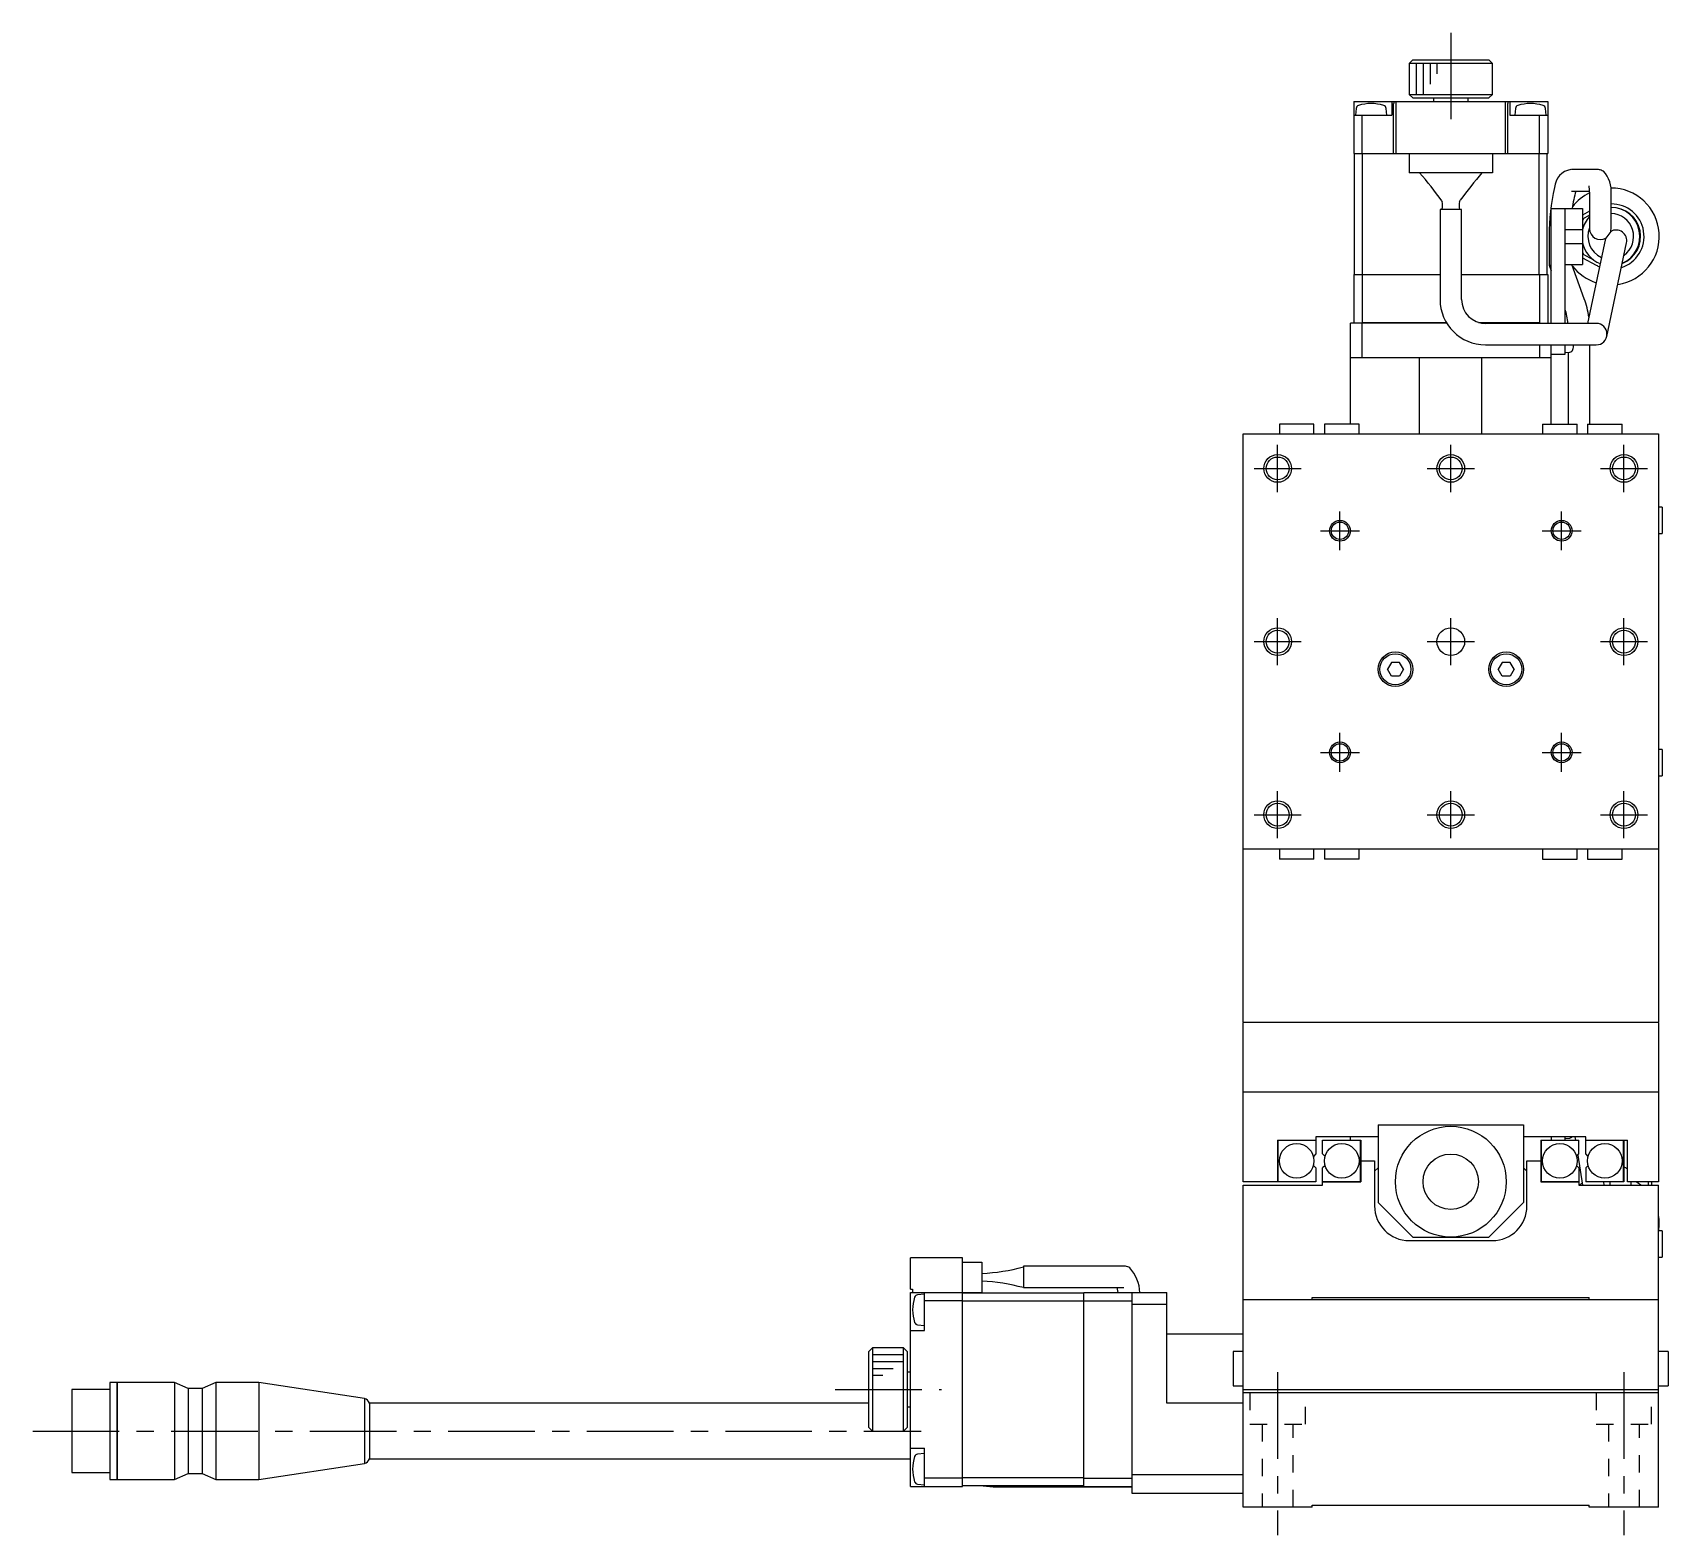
# Model space of a CAD drawing. Extents: x -591 to 419, y 17 to 744.
# Drawn here: x -340.9 to -104.8, y 278.6 to 495.6 of the extents above; entities that cross this region are included whole.
import ezdxf

# ---------------------------------------------------------------- set-up
doc = ezdxf.new("R2010")
doc.units = 0
doc.header["$LTSCALE"] = 10
doc.linetypes.add('CENTER', pattern=[2, 1.25, -0.25, 0.25, -0.25])
doc.linetypes.add('DOT', pattern=[0.5, 0.25, -0.25])
doc.layers.add('1', color=7, linetype='CONTINUOUS')

msp = doc.modelspace()

# ---------------------------------------------------------------- linework, layer by layer
at = {"layer": '1', "color": 4, "linetype": 'CENTER'}
for p, q in [((-136.211996, 495.558605), (-136.211996, 481.409854)), ((-161.211996, 429.231939), (-161.211996, 436.031939)), ((-136.211996, 429.231939), (-136.211996, 436.031939)), ((-111.211996, 429.231939), (-111.211996, 436.031939)), ((-164.611996, 432.631939), (-157.811996, 432.631939)), ((-139.611996, 432.631939), (-132.811996, 432.631939)), ((-114.611996, 432.631939), (-107.811996, 432.631939)), ((-152.211996, 420.831939), (-152.211996, 426.431939)), ((-120.211996, 420.831939), (-120.211996, 426.431939)), ((-155.011996, 423.631939), (-149.411996, 423.631939)), ((-123.011996, 423.631939), (-117.411996, 423.631939)), ((-161.211996, 404.231939), (-161.211996, 411.031939)), ((-136.211996, 404.231939), (-136.211996, 411.031939)), ((-111.211996, 404.231939), (-111.211996, 411.031939)), ((-164.611996, 407.631939), (-157.811996, 407.631939)), ((-139.611996, 407.631939), (-132.811996, 407.631939)), ((-114.611996, 407.631939), (-107.811996, 407.631939)), ((-152.211996, 388.831939), (-152.211996, 394.431939)), ((-120.211996, 388.831939), (-120.211996, 394.431939)), ((-155.011996, 391.631939), (-149.411996, 391.631939)), ((-123.011996, 391.631939), (-117.411996, 391.631939)), ((-161.211996, 379.231939), (-161.211996, 386.031939)), ((-136.211996, 379.231939), (-136.211996, 386.031939)), ((-111.211996, 379.231939), (-111.211996, 386.031939)), ((-164.611996, 382.631939), (-157.811996, 382.631939)), ((-139.611996, 382.631939), (-132.811996, 382.631939)), ((-114.611996, 382.631939), (-107.811996, 382.631939)), ((-161.211996, 302.131939), (-161.211996, 278.572132)), ((-111.211996, 302.131939), (-111.211996, 278.572132)), ((-225.075062, 299.631939), (-209.762753, 299.631939)), ((-340.944928, 293.631939), (-212.678146, 293.631939))]:
    msp.add_line(p, q, dxfattribs=at)
at = {"layer": '1', "color": 7, "linetype": 'CONTINUOUS'}
for p, q in [((-141.711996, 491.631939), (-142.211996, 491.131939)), ((-141.711996, 491.631939), (-130.711996, 491.631939)), ((-130.211996, 491.131939), (-130.711996, 491.631939)), ((-142.211996, 491.131939), (-142.211996, 486.631939)), ((-130.211996, 491.131939), (-142.211996, 491.131939)), ((-130.211996, 486.631939), (-130.211996, 491.131939)), ((-142.211996, 486.631939), (-141.711996, 486.131939)), ((-142.211996, 486.631939), (-130.211996, 486.631939)), ((-130.711996, 486.131939), (-130.211996, 486.631939)), ((-150.211996, 485.631939), (-122.211996, 485.631939)), ((-150.211996, 485.631939), (-150.211996, 478.131939)), ((-149.875795, 484.617219), (-149.961996, 483.631939)), ((-145.461996, 483.631939), (-145.548197, 484.617219)), ((-144.711996, 485.631939), (-144.711996, 483.631939)), ((-144.461996, 478.131939), (-144.461996, 485.331939)), ((-144.427032, 485.331939), (-144.461996, 485.331939)), ((-144.427032, 485.631939), (-144.427032, 485.331939)), ((-144.112362, 478.131939), (-144.112362, 485.631939)), ((-141.711996, 486.131939), (-130.711996, 486.131939)), ((-138.711996, 486.131939), (-138.711996, 485.631939)), ((-133.711996, 485.631939), (-133.711996, 486.131939)), ((-128.31163, 478.131939), (-128.31163, 485.631939)), ((-127.996959, 485.631939), (-127.996959, 485.331939)), ((-127.961996, 485.331939), (-127.996959, 485.331939)), ((-127.961996, 478.131939), (-127.961996, 485.331939)), ((-127.711996, 485.631939), (-127.711996, 483.631939)), ((-126.875795, 484.617219), (-126.961996, 483.631939)), ((-122.461996, 483.631939), (-122.548197, 484.617219)), ((-122.211996, 485.631939), (-122.211996, 478.131939)), ((-150.211996, 483.631939), (-144.711996, 483.631939)), ((-149.011996, 478.131939), (-149.011996, 483.631939)), ((-127.711996, 483.631939), (-122.211996, 483.631939)), ((-123.411996, 478.131939), (-123.411996, 483.631939)), ((-150.211996, 478.131939), (-122.211996, 478.131939)), ((-150.111996, 460.631939), (-150.111996, 478.131939)), ((-148.970574, 460.631939), (-148.970574, 478.131939)), ((-142.211996, 478.131939), (-142.211996, 475.331939)), ((-130.211996, 478.131939), (-130.211996, 475.331939)), ((-123.453417, 460.631939), (-123.453417, 478.131939)), ((-122.311996, 460.631939), (-122.311996, 478.131939)), ((-130.211996, 475.331939), (-142.211996, 475.331939)), ((-115.042453, 475.794869), (-118.784863, 475.794869)), ((-114.336762, 475.635369), (-114.499058, 475.702165)), ((-114.18089, 475.550953), (-114.336762, 475.635369)), ((-118.784863, 472.694869), (-116.189482, 472.694869)), ((-116.293077, 473.452356), (-116.17663, 472.244869)), ((-137.761996, 470.031939), (-137.761996, 457.031939)), ((-134.661996, 470.031939), (-137.761996, 470.031939)), ((-137.507642, 471.271318), (-137.465456, 471.166301)), ((-134.946013, 471.205712), (-134.864444, 471.354273)), ((-134.661996, 457.031939), (-134.661996, 470.031939)), ((-119.711996, 470.131939), (-121.711996, 470.131939)), ((-121.711996, 453.581939), (-121.711996, 470.131939)), ((-119.711996, 470.181939), (-117.211996, 470.181939)), ((-119.711996, 453.581939), (-119.711996, 470.181939)), ((-117.211996, 470.181939), (-117.211996, 462.081939)), ((-116.17663, 472.244869), (-116.17663, 467.244869)), ((-113.07663, 467.244869), (-113.07663, 472.244869)), ((-116.17663, 469.772353), (-117.211996, 469.221839)), ((-116.17663, 469.206068), (-117.211996, 468.655554)), ((-121.998157, 466.244869), (-121.998157, 461.971563)), ((-119.711996, 467.131939), (-117.211996, 467.131939)), ((-113.861581, 465.840225), (-116.467221, 453.581657)), ((-113.126417, 466.855173), (-113.846032, 465.905777)), ((-113.695866, 451.709676), (-110.829325, 465.195699)), ((-119.711996, 465.131939), (-117.211996, 465.131939)), ((-117.211996, 463.608325), (-115.614656, 462.759004)), ((-117.211996, 463.042039), (-115.218512, 461.982085)), ((-150.211996, 460.631939), (-150.211996, 453.631939)), ((-150.211996, 460.631939), (-137.761996, 460.631939)), ((-149.011996, 460.631939), (-149.011996, 453.731939)), ((-134.661996, 460.631939), (-122.211996, 460.631939)), ((-123.411996, 460.631939), (-123.411996, 453.731939)), ((-122.211996, 460.631939), (-122.211996, 453.631939)), ((-121.998157, 461.971563), (-121.711996, 462.02202)), ((-121.998157, 461.971563), (-121.711996, 461.185341)), ((-119.711996, 462.081939), (-117.211996, 462.081939)), ((-116.937443, 457.131158), (-118.73938, 462.081939)), ((-150.711996, 439.031939), (-150.711996, 453.631939)), ((-136.810433, 453.631939), (-150.711996, 453.631939)), ((-149.111996, 453.631939), (-149.011996, 453.731939)), ((-149.057228, 453.631939), (-149.057228, 448.631939)), ((-149.011996, 453.731939), (-136.869955, 453.731939)), ((-132.218226, 453.731939), (-123.411996, 453.731939)), ((-131.797231, 453.631939), (-121.711996, 453.631939)), ((-115.211996, 453.581939), (-131.211996, 453.581939)), ((-123.411996, 453.731939), (-123.311996, 453.631939)), ((-123.366763, 453.581939), (-123.366763, 453.631939)), ((-131.211996, 450.481939), (-115.211996, 450.481939)), ((-123.366763, 448.631939), (-123.366763, 450.481939)), ((-121.711996, 439.031939), (-121.711996, 450.481939)), ((-121.711996, 449.131939), (-119.711996, 449.131939)), ((-119.711996, 449.131939), (-119.711996, 450.481939)), ((-119.711996, 449.381939), (-119.029208, 449.441675)), ((-119.261996, 449.421309), (-119.261996, 439.031939)), ((-116.161996, 439.031939), (-116.161996, 450.481939)), ((-150.711996, 448.631939), (-121.711996, 448.631939)), ((-140.711996, 437.631939), (-140.711996, 448.631939)), ((-131.711996, 437.631939), (-131.711996, 448.631939)), ((-166.211996, 437.631939), (-106.211996, 437.631939)), ((-166.211996, 352.731939), (-166.211996, 437.631939)), ((-160.961996, 439.031939), (-160.961996, 437.631939)), ((-155.961996, 439.031939), (-160.961996, 439.031939)), ((-155.961996, 437.631939), (-155.961996, 439.031939)), ((-154.461996, 439.031939), (-154.461996, 437.631939)), ((-149.461996, 439.031939), (-154.461996, 439.031939)), ((-149.461996, 437.631939), (-149.461996, 439.031939)), ((-122.961996, 439.031939), (-122.961996, 437.631939)), ((-122.961996, 439.031939), (-117.961996, 439.031939)), ((-117.961996, 437.631939), (-117.961996, 439.031939)), ((-116.461996, 439.031939), (-116.461996, 437.631939)), ((-116.461996, 439.031939), (-111.461996, 439.031939)), ((-111.461996, 437.631939), (-111.461996, 439.031939)), ((-106.211996, 437.631939), (-106.211996, 352.731939)), ((-105.711996, 427.031939), (-106.211996, 427.031939)), ((-105.711996, 427.031939), (-105.711996, 423.231939)), ((-106.211996, 423.231939), (-105.711996, 423.231939)), ((-144.789346, 404.631939), (-145.366696, 403.631939)), ((-143.634645, 404.631939), (-144.789346, 404.631939)), ((-143.057295, 403.631939), (-143.634645, 404.631939)), ((-128.789346, 404.631939), (-129.366696, 403.631939)), ((-127.634645, 404.631939), (-128.789346, 404.631939)), ((-127.057295, 403.631939), (-127.634645, 404.631939)), ((-144.789346, 402.631939), (-145.366696, 403.631939)), ((-143.634645, 402.631939), (-144.789346, 402.631939)), ((-143.057295, 403.631939), (-143.634645, 402.631939)), ((-128.789346, 402.631939), (-129.366696, 403.631939)), ((-127.634645, 402.631939), (-128.789346, 402.631939)), ((-127.057295, 403.631939), (-127.634645, 402.631939)), ((-105.711996, 392.031939), (-106.211996, 392.031939)), ((-105.711996, 392.031939), (-105.711996, 388.231939)), ((-106.211996, 388.231939), (-105.711996, 388.231939)), ((-106.211996, 377.631939), (-166.211996, 377.631939)), ((-160.961996, 377.631939), (-160.961996, 376.231939)), ((-155.961996, 376.231939), (-160.961996, 376.231939)), ((-155.961996, 376.231939), (-155.961996, 377.631939)), ((-154.461996, 377.631939), (-154.461996, 376.231939)), ((-149.461996, 376.231939), (-154.461996, 376.231939)), ((-149.461996, 376.231939), (-149.461996, 377.631939)), ((-122.961996, 377.631939), (-122.961996, 376.231939)), ((-122.961996, 376.231939), (-117.961996, 376.231939)), ((-117.961996, 376.231939), (-117.961996, 377.631939)), ((-116.461996, 377.631939), (-116.461996, 376.231939)), ((-116.461996, 376.231939), (-111.461996, 376.231939)), ((-111.461996, 376.231939), (-111.461996, 377.631939)), ((-166.111996, 352.631939), (-166.211996, 352.731939)), ((-106.211996, 352.631939), (-166.211996, 352.631939)), ((-166.211996, 329.631939), (-166.211996, 352.631939)), ((-106.211996, 352.731939), (-106.311996, 352.631939)), ((-106.211996, 352.631939), (-106.211996, 329.631939)), ((-166.211996, 342.631939), (-106.211996, 342.631939)), ((-146.711996, 337.831939), (-146.711996, 326.631939)), ((-146.711996, 337.831939), (-125.711996, 337.831939)), ((-125.711996, 337.831939), (-125.711996, 326.631939)), ((-161.161996, 335.581939), (-161.211996, 335.631939)), ((-161.211996, 335.631939), (-161.211996, 329.631939)), ((-161.211996, 335.631939), (-155.711996, 335.631939)), ((-161.161996, 335.581939), (-161.161996, 329.631939)), ((-155.711996, 335.581939), (-161.161996, 335.581939)), ((-146.711996, 336.131939), (-155.711996, 336.131939)), ((-155.711996, 336.131939), (-155.711996, 333.634541)), ((-154.711996, 333.634541), (-154.711996, 335.631939)), ((-154.711996, 335.631939), (-149.211996, 335.631939)), ((-150.711996, 335.631939), (-150.711996, 336.13192)), ((-149.261996, 329.681939), (-149.261996, 335.631939)), ((-149.211996, 335.631939), (-149.211996, 329.631939)), ((-116.711996, 336.131939), (-125.711996, 336.131939)), ((-123.211996, 335.631939), (-123.211996, 329.631939)), ((-123.211996, 335.631939), (-117.711996, 335.631939)), ((-123.161996, 335.631939), (-123.161996, 329.681939)), ((-121.711996, 336.13192), (-121.711996, 335.631939)), ((-119.711996, 335.631939), (-119.711996, 336.131939)), ((-119.711996, 335.881939), (-119.029208, 335.941675)), ((-118.301604, 336.131939), (-118.222412, 335.631939)), ((-117.711996, 333.634541), (-117.711996, 335.631939)), ((-116.711996, 333.634541), (-116.711996, 336.131939)), ((-116.711996, 335.631939), (-110.711996, 335.631939)), ((-111.261996, 335.581939), (-116.711996, 335.581939)), ((-111.261996, 335.581939), (-111.211996, 335.631939)), ((-111.261996, 329.631939), (-111.261996, 335.581939)), ((-111.211996, 335.631939), (-111.211996, 329.631939)), ((-110.711996, 329.631939), (-110.711996, 335.631939)), ((-155.711996, 333.634541), (-156.051531, 333.295006)), ((-154.711996, 333.634541), (-154.372461, 333.295006)), ((-118.051531, 333.295006), (-117.711996, 333.634541)), ((-117.879522, 333.467015), (-117.192913, 329.131939)), ((-116.372461, 333.295006), (-116.711996, 333.634541)), ((-155.711996, 331.629337), (-156.051531, 331.968872)), ((-155.711996, 331.629337), (-155.711996, 329.631939)), ((-154.372461, 331.968872), (-154.711996, 331.629337)), ((-154.711996, 329.131939), (-154.711996, 331.629337)), ((-149.211996, 332.631939), (-147.211996, 332.631939)), ((-147.211996, 332.631939), (-147.211996, 326.131939)), ((-147.211996, 331.131939), (-146.711996, 331.631939)), ((-125.711996, 331.631939), (-125.211996, 331.131939)), ((-125.211996, 326.131939), (-125.211996, 332.631939)), ((-125.211996, 332.631939), (-123.211996, 332.631939)), ((-117.711996, 331.629337), (-118.051531, 331.968872)), ((-117.711996, 331.629337), (-117.711996, 329.131939)), ((-116.372461, 331.968872), (-116.711996, 331.629337)), ((-116.711996, 331.629337), (-116.711996, 329.631939)), ((-155.711996, 329.631939), (-166.211996, 329.631939)), ((-166.211996, 329.131939), (-154.711996, 329.131939)), ((-166.211996, 282.631939), (-166.211996, 329.131939)), ((-154.711996, 329.681939), (-149.261996, 329.681939)), ((-154.711996, 329.631939), (-149.211996, 329.631939)), ((-149.261996, 329.681939), (-149.211996, 329.631939)), ((-123.161996, 329.681939), (-123.211996, 329.631939)), ((-123.211996, 329.631939), (-117.711996, 329.631939)), ((-123.161996, 329.681939), (-117.711996, 329.681939)), ((-117.711996, 329.131939), (-106.211996, 329.131939)), ((-111.211996, 329.631939), (-116.711996, 329.631939)), ((-114.054271, 329.131939), (-114.133463, 329.631939)), ((-113.256428, 329.631939), (-113.256428, 329.131939)), ((-106.211996, 329.631939), (-110.711996, 329.631939)), ((-110.156428, 329.131939), (-110.156428, 329.631939)), ((-107.711996, 329.631939), (-107.711996, 329.131939)), ((-107.211996, 329.631939), (-107.211996, 329.131939)), ((-106.211996, 282.631939), (-106.211996, 329.131939)), ((-141.711996, 321.631939), (-146.711996, 326.631939)), ((-125.711996, 326.631939), (-130.711996, 321.631939)), ((-141.711996, 321.631939), (-130.711996, 321.631939)), ((-105.711996, 322.531939), (-106.211996, 322.531939)), ((-105.711996, 322.531939), (-105.711996, 318.731939)), ((-142.211996, 321.131939), (-130.211996, 321.131939)), ((-206.711996, 318.631939), (-214.211996, 318.631939)), ((-214.211996, 314.131939), (-214.211996, 318.631939)), ((-206.711996, 285.631939), (-206.711996, 318.631939)), ((-206.711996, 318.031939), (-203.911996, 318.031939)), ((-203.911996, 318.031939), (-203.911996, 313.631939)), ((-183.410758, 317.456939), (-197.911996, 317.456939)), ((-197.911996, 317.456939), (-197.911996, 314.331939)), ((-183.307696, 317.453593), (-183.410758, 317.456939)), ((-183.174963, 317.439354), (-183.307696, 317.453593)), ((-183.009876, 317.405601), (-183.174963, 317.439354)), ((-182.849541, 317.354764), (-183.009876, 317.405601)), ((-182.697539, 317.288516), (-182.849541, 317.354764)), ((-182.564577, 317.214267), (-182.697539, 317.288516)), ((-106.211996, 318.731939), (-105.711996, 318.731939)), ((-214.211996, 314.131939), (-213.911996, 314.131939)), ((-213.911996, 314.131939), (-213.911996, 313.631939)), ((-197.911996, 314.356939), (-183.410758, 314.356939)), ((-184.440894, 314.357753), (-184.260968, 313.632721)), ((-214.211996, 313.631939), (-203.911996, 313.631939)), ((-214.211996, 285.631939), (-214.211996, 313.631939)), ((-212.211996, 313.381939), (-213.197275, 313.295738)), ((-212.211996, 308.131939), (-212.211996, 313.631939)), ((-206.711996, 312.431939), (-212.211996, 312.431939)), ((-189.211996, 313.531939), (-206.711996, 313.531939)), ((-189.211996, 312.390517), (-206.711996, 312.390517)), ((-189.211996, 313.631939), (-182.311996, 313.631939)), ((-189.211996, 285.631939), (-189.211996, 313.631939)), ((-189.211996, 312.431939), (-182.211996, 312.431939)), ((-182.211996, 313.531939), (-182.311996, 313.631939)), ((-182.211996, 313.631939), (-177.211996, 313.631939)), ((-182.211996, 284.631939), (-182.211996, 313.631939)), ((-177.211996, 311.909968), (-182.211996, 311.909968)), ((-177.211996, 297.631939), (-177.211996, 313.631939)), ((-166.211996, 312.631939), (-106.211996, 312.631939)), ((-156.211996, 312.631939), (-156.211996, 312.931939)), ((-156.211996, 312.931939), (-116.211996, 312.931939)), ((-116.211996, 312.631939), (-116.211996, 312.931939)), ((-214.211996, 308.131939), (-212.211996, 308.131939)), ((-213.197275, 308.968139), (-212.211996, 308.881939)), ((-166.211996, 307.631939), (-177.211996, 307.631939)), ((-219.711996, 305.631939), (-220.211996, 305.131939)), ((-220.211996, 294.131939), (-220.211996, 305.131939)), ((-215.211996, 305.631939), (-219.711996, 305.631939)), ((-219.711996, 305.631939), (-219.711996, 293.631939)), ((-214.711996, 305.131939), (-215.211996, 305.631939)), ((-215.211996, 293.631939), (-215.211996, 305.631939)), ((-214.711996, 305.131939), (-214.711996, 294.131939)), ((-166.211996, 305.131939), (-167.611996, 305.131939)), ((-167.611996, 305.131939), (-167.611996, 300.131939)), ((-104.811996, 305.131939), (-106.211996, 305.131939)), ((-104.811996, 305.131939), (-104.811996, 300.131939)), ((-329.797783, 300.631938), (-329.797783, 286.63194)), ((-328.797781, 300.631938), (-329.797783, 300.631938)), ((-328.797781, 300.631938), (-328.797781, 286.63194)), ((-328.747781, 300.631938), (-328.797781, 300.581938)), ((-328.747781, 300.631938), (-328.747781, 286.63194)), ((-320.490781, 300.631938), (-328.747781, 300.631938)), ((-320.490781, 300.631938), (-320.490781, 286.63194)), ((-318.490781, 299.781939), (-320.490781, 300.631938)), ((-314.490781, 300.631938), (-316.490781, 299.781939)), ((-314.490781, 300.631938), (-314.490781, 286.63194)), ((-308.297782, 300.631938), (-314.490781, 300.631938)), ((-308.297782, 300.631938), (-308.297782, 286.63194)), ((-293.063799, 298.316264), (-308.297782, 300.631938)), ((-214.211996, 302.131939), (-214.711996, 302.131939)), ((-167.611996, 300.131939), (-166.211996, 300.131939)), ((-106.211996, 300.131939), (-104.811996, 300.131939)), ((-335.297784, 299.631937), (-335.297784, 287.631941)), ((-329.797783, 299.631937), (-335.297784, 299.631937)), ((-318.490781, 299.781939), (-318.490781, 287.481939)), ((-316.490781, 299.781939), (-318.490781, 299.781939)), ((-316.490781, 299.781939), (-316.490781, 287.481939)), ((-293.063799, 298.316264), (-293.063799, 288.947613)), ((-292.340126, 297.631939), (-292.340126, 289.631939)), ((-220.211996, 297.631939), (-292.340126, 297.631939)), ((-166.211996, 297.631939), (-177.211996, 297.631939)), ((-166.211996, 299.631939), (-106.211996, 299.631939)), ((-106.211996, 299.131939), (-166.211996, 299.131939)), ((-214.711996, 297.131939), (-214.211996, 297.131939)), ((-220.211996, 294.131939), (-219.711996, 293.631939)), ((-219.711996, 293.631939), (-215.211996, 293.631939)), ((-215.211996, 293.631939), (-214.711996, 294.131939)), ((-214.211996, 291.131939), (-212.211996, 291.131939)), ((-212.211996, 285.631939), (-212.211996, 291.131939)), ((-308.297782, 286.63194), (-293.063799, 288.947613)), ((-292.340126, 289.631939), (-214.211996, 289.631939)), ((-212.211996, 290.381939), (-213.197275, 290.295738)), ((-335.297784, 287.631941), (-329.797783, 287.631941)), ((-329.797783, 286.63194), (-328.797781, 286.63194)), ((-328.797781, 286.68194), (-328.747781, 286.63194)), ((-328.747781, 286.63194), (-320.490781, 286.63194)), ((-320.490781, 286.63194), (-318.490781, 287.481939)), ((-318.490781, 287.481939), (-316.490781, 287.481939)), ((-316.490781, 287.481939), (-314.490781, 286.63194)), ((-314.490781, 286.63194), (-308.297782, 286.63194)), ((-213.197275, 285.968139), (-212.211996, 285.881939)), ((-206.711996, 286.831939), (-212.211996, 286.831939)), ((-189.211996, 286.87336), (-206.711996, 286.87336)), ((-189.211996, 285.731939), (-206.711996, 285.731939)), ((-203.709976, 285.731298), (-202.275074, 285.581939)), ((-189.211996, 286.831939), (-182.211996, 286.831939)), ((-182.311996, 285.631939), (-182.211996, 285.731939)), ((-182.211996, 287.35391), (-166.211996, 287.35391)), ((-214.211996, 285.631939), (-206.711996, 285.631939)), ((-202.275074, 285.581939), (-182.211996, 285.581939)), ((-189.211996, 285.631939), (-182.311996, 285.631939)), ((-166.211996, 284.631939), (-182.211996, 284.631939)), ((-156.211996, 282.631939), (-166.211996, 282.631939)), ((-156.211996, 282.931939), (-116.211996, 282.931939)), ((-156.211996, 282.631939), (-156.211996, 282.931939)), ((-116.211996, 282.631939), (-116.211996, 282.931939)), ((-106.211996, 282.631939), (-116.211996, 282.631939))]:
    msp.add_line(p, q, dxfattribs=at)
at = {"layer": '1', "color": 9, "linetype": 'CONTINUOUS'}
for p, q in [((-141.211996, 491.131939), (-141.211996, 486.631939)), ((-140.211996, 491.131939), (-140.211996, 486.631939)), ((-139.211996, 491.131939), (-139.211996, 488.131939)), ((-138.211996, 491.131939), (-138.211996, 489.631939)), ((-215.211996, 304.631939), (-219.711996, 304.631939)), ((-215.211996, 303.631939), (-219.711996, 303.631939)), ((-216.711996, 302.631939), (-219.711996, 302.631939)), ((-218.211996, 301.631939), (-219.711996, 301.631939))]:
    msp.add_line(p, q, dxfattribs=at)
at = {"layer": '1', "color": 9, "linetype": 'DOT'}
for p, q in [((-165.211996, 299.131939), (-165.211996, 294.631939)), ((-157.211996, 294.631939), (-157.211996, 299.131939)), ((-115.211996, 299.131939), (-115.211996, 294.631939)), ((-107.211996, 294.631939), (-107.211996, 299.131939)), ((-165.211996, 294.631939), (-157.211996, 294.631939)), ((-163.461996, 294.631939), (-163.461996, 282.631939)), ((-158.961996, 282.631939), (-158.961996, 294.631939)), ((-115.211996, 294.631939), (-107.211996, 294.631939)), ((-113.461996, 294.631939), (-113.461996, 282.631939)), ((-108.961996, 282.631939), (-108.961996, 294.631939))]:
    msp.add_line(p, q, dxfattribs=at)
at = {"layer": '1', "color": 9, "linetype": 'CONTINUOUS'}
for centre, radius in [((-161.211996, 432.631939), 2), ((-136.211996, 432.631939), 2), ((-111.211996, 432.631939), 2), ((-152.211996, 423.631939), 1.5), ((-120.211996, 423.631939), 1.5), ((-161.211996, 407.631939), 2), ((-111.211996, 407.631939), 2), ((-152.211996, 391.631939), 1.5), ((-120.211996, 391.631939), 1.5), ((-161.211996, 382.631939), 2), ((-136.211996, 382.631939), 2), ((-111.211996, 382.631939), 2)]:
    msp.add_circle(centre, radius, dxfattribs=at)
at = {"layer": '1', "color": 7, "linetype": 'CONTINUOUS'}
for centre, radius in [((-161.211996, 432.631939), 1.65), ((-136.211996, 432.631939), 1.65), ((-111.211996, 432.631939), 1.65), ((-152.211996, 423.631939), 1.25), ((-120.211996, 423.631939), 1.25), ((-161.211996, 407.631939), 1.65), ((-136.211996, 407.631939), 2), ((-111.211996, 407.631939), 1.65), ((-144.211996, 403.631939), 2.5), ((-144.211996, 403.631939), 2.25), ((-128.211996, 403.631939), 2.5), ((-128.211996, 403.631939), 2.25), ((-152.211996, 391.631939), 1.25), ((-120.211996, 391.631939), 1.25), ((-161.211996, 382.631939), 1.65), ((-136.211996, 382.631939), 1.65), ((-111.211996, 382.631939), 1.65), ((-136.211996, 329.631939), 8), ((-158.461996, 332.631939), 2.5), ((-151.961996, 332.631939), 2.5), ((-136.211996, 329.631939), 4), ((-120.461996, 332.631939), 2.5), ((-113.961996, 332.631939), 2.5)]:
    msp.add_circle(centre, radius, dxfattribs=at)
for centre, radius, start, end in [((-149.377698, 484.573641), 0.5, 107.629155, 175), ((-147.711996, 479.331939), 6, 72.370845, 107.629155), ((-146.046294, 484.573641), 0.5, 5, 72.370845), ((-126.377698, 484.573641), 0.5, 107.629155, 175), ((-124.711996, 479.331939), 6, 72.370845, 107.629155), ((-123.046294, 484.573641), 0.5, 5, 72.370845), ((-188.533973, 434.299628), 63.012636, 35.92562192, 40.63031955), ((-73.901253, 426.276759), 75.818816, 139.68380285, 143.51996994), ((-118.470408, 473.0557), 2.767188, 98.49642896, 176.79248154), ((-115.042668, 474.154672), 1.640197, 70.64442949, 89.99249618), ((-117.154136, 472.720406), 4.105142, 353.34796291, 43.59154727), ((-94.496181, 466.749718), 27.506609, 166.41532003, 181.05164989), ((-106.631086, 468.952559), 12.102911, 161.98216, 174.16408), ((-113.111996, 466.131939), 6.999999, 115.99016, 142.175634), ((-113.111996, 466.131939), 6.999999, 278.290362, 90), ((-139.648493, 470.646543), 2.244059, 344.10468157, 13.39217491), ((-132.760759, 470.641588), 2.256894, 165.52510004, 195.67185713), ((-113.011996, 466.131939), 4.7, 287.713675, 90.787949), ((-113.011996, 466.131939), 4.2, 291.688228, 90.682165), ((-113.111996, 466.131939), 4.2, 293.307383, 89.31793), ((-113.111996, 466.131939), 4.2, 136.85913, 167.472095), ((-113.111996, 466.131939), 4.684326, 145.552788, 151.075691), ((-113.111996, 466.131939), 3.3, 305.356995, 89.385947), ((-113.111996, 466.131939), 4.2, 192.527905, 248.785432), ((-113.111996, 466.131939), 3.3, 158.001004, 246.240415), ((-114.62663, 467.244869), 1.55, 180, 300.239191), ((-112.345453, 465.517962), 1.55, 165.513606, 168), ((-114.62663, 467.244869), 1.55, 345.438625, 0), ((-112.345453, 465.517962), 1.55, 348, 120.233132), ((-113.111996, 466.131939), 4.684326, 208.924309, 214.447205), ((-113.111996, 466.131939), 6.999999, 217.576737, 252.486555), ((-113.011996, 466.131939), 4.7, 242, 248.566168), ((-131.211996, 457.031939), 6.55, 180, 270), ((-131.211996, 457.031939), 3.45, 180, 270), ((-129.117125, 452.684287), 12.966084, 7.935453, 20.057426), ((-128.906469, 452.732813), 9.650293, 5.046127, 17.657023), ((-115.211996, 452.031939), 1.55, 270, 90), ((-119.072786, 449.939773), 0.5, 275, 344.637451), ((-123.411996, 451.131939), 5, 344.637451, 352.530408), ((-119.072786, 336.439772), 0.5, 275, 321.999647), ((-111.706428, 330.262241), 1.55, 50.091078, 71.398239), ((-111.193815, 321.403305), 10.05, 126.987251, 129.734188), ((-113.111996, 323.631939), 6.999999, 51.786807, 58.997302), ((-142.211996, 326.131939), 5, 180, 270), ((-130.211996, 326.131939), 5, 270, 0), ((-113.111996, 323.631939), 6.999999, 350.958907, 9.696276), ((-205.325898, 344.970276), 28.615444, 272.832165, 285.015922), ((-186.919774, 313.321179), 5.841564, 3.05552734, 41.79336857), ((-205.059068, 288.392876), 26.90568, 74.595351, 87.556562), ((-207.911996, 311.131939), 6, 162.370845, 197.629155), ((-213.153697, 312.797641), 0.5, 95, 162.370845), ((-213.153697, 309.466237), 0.5, 197.629155, 265), ((-293.297783, 297.344022), 1.000002, 16.733256, 76.468302), ((-293.297783, 289.919856), 1.000002, 283.531698, 343.266744), ((-207.911996, 288.131939), 6, 162.370845, 197.629155), ((-213.153697, 289.797641), 0.5, 95, 162.370845), ((-213.153697, 286.466237), 0.5, 197.629155, 265)]:
    msp.add_arc(centre, radius, start, end, dxfattribs=at)

doc.saveas('drawing.dxf')
